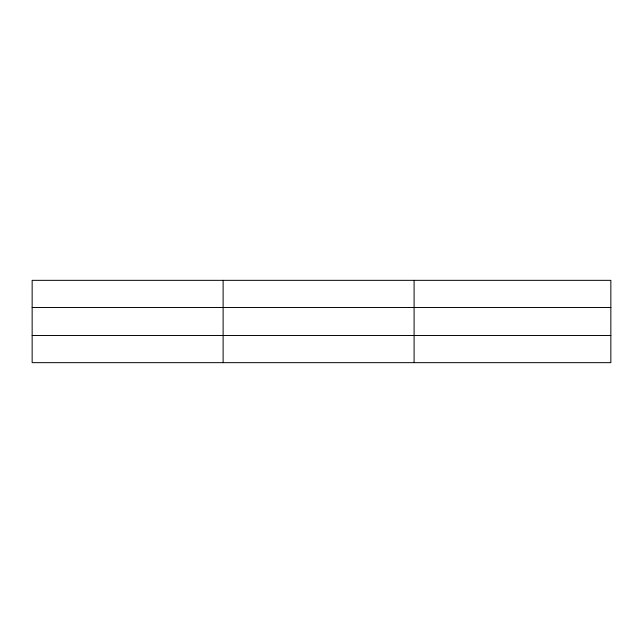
<?xml version="1.0" encoding="UTF-8"?>
<svg xmlns="http://www.w3.org/2000/svg" width="643" height="643" viewBox="0 0 643 643"><rect width="100%" height="100%" fill="white"/><g stroke="black" fill="none" stroke-linecap="round" stroke-linejoin="round"><path stroke-width="0.96" d="M223.121 280.34L223.121 362.66M414.092 280.34L414.092 362.66M610.85 307.507L610.85 280.34L32.15 280.34L32.15 362.66L610.85 362.66L610.85 307.507L32.15 307.507M32.15 335.493L610.85 335.493"/></g></svg>
